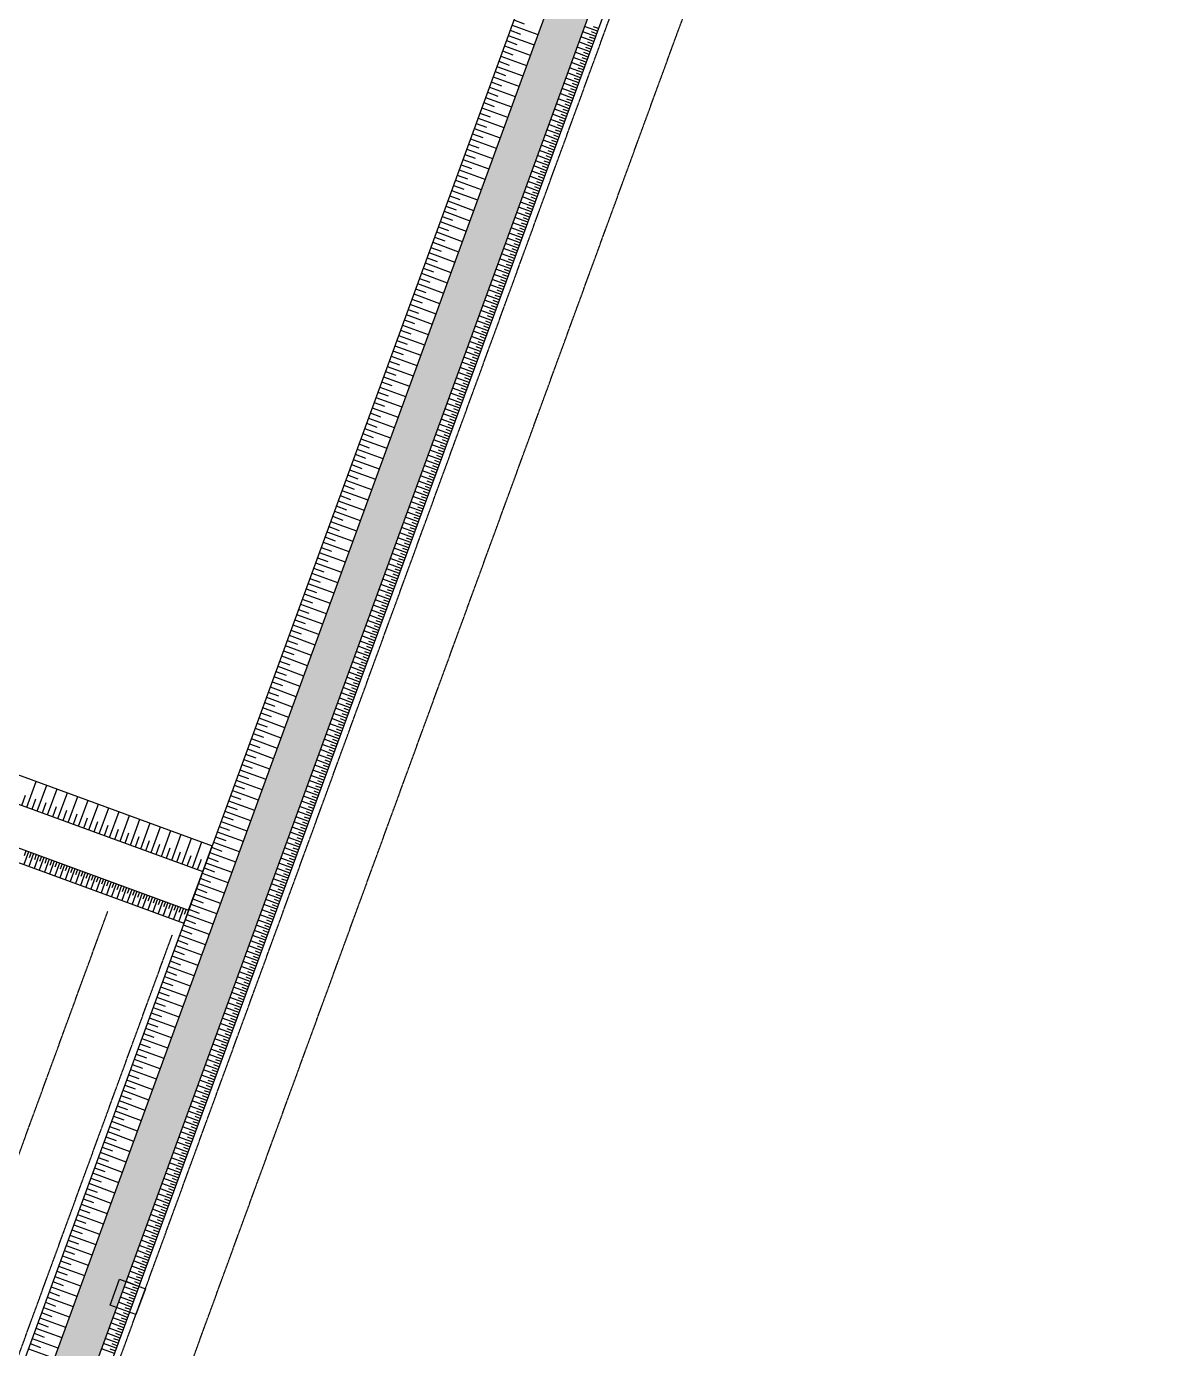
# Model space of a CAD drawing. Extents: x -111898 to 889894, y -2 to 1194865.
# Drawn here: x 639106 to 647303, y 1000651 to 1010276 of the extents above; entities that cross this region are included whole.
import ezdxf

# ---------------------------------------------------------------- set-up
doc = ezdxf.new("R2010")
doc.units = 0
doc.header["$LTSCALE"] = 10
doc.header["$MEASUREMENT"] = 0
doc.linetypes.add('10平面$0$DASH', pattern=[0.35, 0.25, -0.1])
doc.layers.get('Defpoints').update_dxf_attribs({"color": 210})
for name, color, linetype in [('0-WALL', 252, 'Continuous'), ('10平面$0$99平面图例外参$0$A-HATCH-2', 251, 'Continuous'), ('10平面$0$A-LIN-V', 9, 'Continuous'), ('10平面$0$A-加建区域', 252, 'Continuous'), ('10平面$0$AS-WALL', 40, 'Continuous'), ('10平面$0$PUB_HATCH', 8, 'Continuous'), ('WALL', 252, 'Continuous')]:
    doc.layers.add(name, color=color, linetype=linetype)

# ---------------------------------------------------------------- blocks, each defined once
blk = doc.blocks.new('10平面$0$99平面图例外参$0$$LinePat$填挖边坡')
at = {"color": 0}
for p, q in [((0, 0), (0, -1500)), ((300, 0), (300, -600))]:
    blk.add_line(p, q, dxfattribs=at)
at = {"layer": 'Defpoints', "color": 0}
blk.add_point((600, 0), dxfattribs=at)

msp = doc.modelspace()

# ---------------------------------------------------------------- hatches: boundary and pattern name
at = {"layer": '0-WALL'}
h = msp.add_hatch(dxfattribs=at)
h.set_pattern_fill('草坪或沼泽', color=8, scale=400, angle=-0.200257)
h.set_pattern_definition([(359.79974, (-824318.4, 704905.5), (1605.5824, 1594.398), [240, -48, 64, -48, 240, -960]), (359.79974, (-824398.3, 704953.8), (1605.5824, 1594.398), [160, -120, 240, -120, 160, -800]), (359.79974, (-823836, 705591.9), (1605.5824, 1594.398), [200, -80, 200, -1120]), (359.79974, (-824634.9, 705914.7), (1605.5824, 1594.398), [80, -160, 80, -1280]), (89.79974, (-824474.9, 705914.1), (-1594.398, 1605.5824), [144, -1456]), (89.79974, (-823998.3, 704952.4), (-1594.398, 1605.5824), [160, -1440]), (89.79974, (-823596, 705591), (-1594.398, 1605.5824), [160, -1440]), (44.79974, (-823790.3, 704935.7), (5.5922, 1599.9902), [160, -2102.7417]), (134.79974, (-824206.3, 704937.2), (-1599.9902, 5.5922), [160, -2102.7417]), (63.23469, (-823838.3, 704943.9), (5.5922, 1599.99023), [160, -3417.7088]), (75.7635, (-823918.27, 704952.15), (5.59221, 1599.99023), [160, -6436.969]), (75.7635, (-823516.03, 705590.75), (5.59221, 1599.99023), [128, -6468.969]), (75.7635, (-824442.9, 705914), (5.59221, 1599.99023), [112, -6484.969]), (103.835987, (-824078.27, 704952.7), (5.59221, 1599.99023), [160, -6436.969]), (103.835987, (-823676.03, 705591.3), (5.59221, 1599.99023), [128, -6468.969]), (103.835987, (-824506.9, 705914.2), (5.59221, 1599.99023), [112, -6484.969]), (116.364795, (-824158.3, 704945), (5.5922, 1599.99023), [160, -3417.7069])])
edge = h.paths.add_edge_path()
edge.add_line((741503.08, 933538.38), (741712.87, 934018.57))
edge.add_line((741712.87, 934018.57), (745060.96, 941812.89))
edge.add_line((745060.96, 941812.89), (766890.86, 1001849.76))
edge.add_line((766890.86, 1001849.76), (760346.98, 1016169.02))
edge.add_line((760346.98, 1016169.02), (737579.78, 1026362.54))
edge.add_line((737579.78, 1026362.54), (720756.11, 1037729.77))
edge.add_line((720756.11, 1037729.77), (653654.65, 1067773.01))
edge.add_line((653654.65, 1067773.01), (467795.25, 820503.81))
edge.add_line((467795.25, 820503.81), (468143.58, 820404.89))
edge.add_line((468143.58, 820404.89), (647181.92, 1058601.18))
edge.add_line((647181.92, 1058601.18), (648464.56, 1058132.56))
edge.add_line((648464.56, 1058132.56), (650350.23, 1063296.8))
edge.add_line((650350.23, 1063296.8), (720796.15, 1037558.69))
edge.add_line((720796.15, 1037558.69), (718909.6, 1032395.07))
edge.add_line((718909.6, 1032395.07), (725484.49, 1029992.9))
edge.add_line((725484.49, 1029992.9), (726513.26, 1032808.65))
edge.add_line((726513.26, 1032808.65), (729331.07, 1031779.14))
edge.add_line((729331.07, 1031779.14), (728302.36, 1028963.46))
edge.add_line((728302.36, 1028963.46), (747084.56, 1022101.19))
edge.add_line((747084.56, 1022101.19), (755217.14, 1018452.95))
edge.add_arc((743028.5, 1006160.87), 17310.64, -14.619994, 45.242091, ccw=False)
edge.add_line((759778.64, 1001791.54), (760685.99, 1001458.08))
edge.add_line((760685.99, 1001458.08), (765094.65, 999847.31))
edge.add_line((765094.65, 999847.31), (740941.69, 933744.02))
edge.add_line((740941.69, 933744.02), (741503.08, 933538.38))
h = msp.add_hatch(dxfattribs=at)
h.set_pattern_fill('草坪或沼泽', color=8, scale=400, angle=-0.200257)
h.set_pattern_definition([(359.79974, (-824318.4, 704905.5), (1605.5824, 1594.398), [240, -48, 64, -48, 240, -960]), (359.79974, (-824398.3, 704953.8), (1605.5824, 1594.398), [160, -120, 240, -120, 160, -800]), (359.79974, (-823836, 705591.9), (1605.5824, 1594.398), [200, -80, 200, -1120]), (359.79974, (-824634.9, 705914.7), (1605.5824, 1594.398), [80, -160, 80, -1280]), (89.79974, (-824474.9, 705914.1), (-1594.398, 1605.5824), [144, -1456]), (89.79974, (-823998.3, 704952.4), (-1594.398, 1605.5824), [160, -1440]), (89.79974, (-823596, 705591), (-1594.398, 1605.5824), [160, -1440]), (44.79974, (-823790.3, 704935.7), (5.5922, 1599.9902), [160, -2102.7417]), (134.79974, (-824206.3, 704937.2), (-1599.9902, 5.5922), [160, -2102.7417]), (63.23469, (-823838.3, 704943.9), (5.5922, 1599.99023), [160, -3417.7088]), (75.7635, (-823918.27, 704952.15), (5.59221, 1599.99023), [160, -6436.969]), (75.7635, (-823516.03, 705590.75), (5.59221, 1599.99023), [128, -6468.969]), (75.7635, (-824442.9, 705914), (5.59221, 1599.99023), [112, -6484.969]), (103.835987, (-824078.27, 704952.7), (5.59221, 1599.99023), [160, -6436.969]), (103.835987, (-823676.03, 705591.3), (5.59221, 1599.99023), [128, -6468.969]), (103.835987, (-824506.9, 705914.2), (5.59221, 1599.99023), [112, -6484.969]), (116.364795, (-824158.3, 704945), (5.5922, 1599.99023), [160, -3417.7069])])
edge = h.paths.add_edge_path()
edge.add_line((603199.85, 981886.33), (605589.45, 988426.73))
edge.add_line((605589.45, 988426.73), (652393.87, 1048233.38))
edge.add_line((652393.87, 1048233.38), (660764.58, 1045175.06))
edge.add_line((660764.58, 1045175.06), (660781.63, 1045221.72))
edge.add_arc((658997.01, 1045873.74), 1900, -20.070288, 69.930039)
edge.add_line((659649.03, 1047658.36), (658395.23, 1048116.44))
edge.add_arc((654982.82, 1038180.77), 10505.34, 71.044954, 143.375781)
edge.add_line((646551.59, 1044447.88), (600318.87, 982938.92))
edge.add_line((600318.87, 982938.92), (603199.85, 981886.33))
at = {"layer": '10平面$0$PUB_HATCH'}
h = msp.add_hatch(dxfattribs=at)
h.set_pattern_fill('石膏板', color=256, scale=30, angle=-20.070289, style=0)
h.set_pattern_definition([(24.929711, (581260.3, 187846.72), (-44.707476, 96.183378), [24, -82.06602]), (114.929711, (581417.13, 187789.42), (-96.183378, -44.707476), [24, -82.06602])])
h.paths.add_polyline_path([(646701.86, 1020817.85), (633491.08, 984659.62), (633772.86, 984556.67), (646983.64, 1020714.89)])

# ---------------------------------------------------------------- linework, layer by layer
at = {"layer": '10平面$0$A-LIN-V', "color": 8}
for p, q in [((646481.06, 1020796.31), (633371.86, 984916.11)), ((647027.46, 1020543.44), (633866.79, 984522.35))]:
    msp.add_line(p, q, dxfattribs=at)
at = {"layer": '10平面$0$A-加建区域'}
for p, q in [((623503.94, 1010506.56), (640458.38, 1004312.08)), ((623115.18, 1010009.8), (640252.47, 1003748.52)), ((640286.79, 1003842.44), (640389.74, 1004124.23))]:
    msp.add_line(p, q, dxfattribs=at)
at = {"layer": '10平面$0$AS-WALL', "color": 8}
for p, q in [((646701.86, 1020817.85), (633491.08, 984659.62)), ((646983.64, 1020714.89), (633772.86, 984556.67))]:
    msp.add_line(p, q, dxfattribs=at)
at = {"layer": 'Defpoints', "color": 8}
msp.add_lwpolyline([(639903.42, 1000899.07), (639715.57, 1000967.71), (639784.2, 1001155.56), (639972.06, 1001086.93)], close=True, dxfattribs=at)
at = {"layer": 'WALL', "color": 8, "linetype": '10平面$0$DASH'}
for p, q in [((625403.07, 961211.24), (656528.83, 1046403.24)), ((625872.71, 961039.65), (656998.47, 1046231.65)), ((624275.94, 961623.04), (639698.12, 1003833.94)), ((624745.58, 961451.46), (640167.76, 1003662.36))]:
    msp.add_line(p, q, dxfattribs=at)
at = {"layer": 'WALL', "color": 8}
for p, q in [((623176.85, 1010413.13), (640389.74, 1004124.23)), ((622982.47, 1010164.75), (640286.79, 1003842.44)), ((640389.74, 1004124.23), (640286.79, 1003842.44))]:
    msp.add_line(p, q, dxfattribs=at)

# ---------------------------------------------------------------- block references
at = {"layer": '10平面$0$99平面图例外参$0$A-HATCH-2', "color": 8}
for p, xscale, yscale, zscale, rotation in [((642613.3, 1010210.16), 0.1335784313857077, 0.1333333333333333, 0.1333333333333333, 69.9297114354072), ((642640.8, 1010285.44), 0.1335784313857077, 0.1333333333333333, 0.1333333333333333, 69.9297114354072), ((643263.34, 1010240.96), -0.06671885874010625, 0.06666666666666667, 0.06666666666666667, 249.9297114356553), ((642585.79, 1010134.88), 0.1335784313857077, 0.1333333333333333, 0.1333333333333333, 69.9297114354072), ((643222.13, 1010128.16), -0.06671885874010625, 0.06666666666666667, 0.06666666666666667, 249.9297114356553), ((643235.87, 1010165.76), -0.06671885874010625, 0.06666666666666667, 0.06666666666666667, 249.9297114356553), ((643249.61, 1010203.36), -0.06671885874010625, 0.06666666666666667, 0.06666666666666667, 249.9297114356553), ((642558.29, 1010059.6), 0.1335784313857077, 0.1333333333333333, 0.1333333333333333, 69.9297114354072), ((643194.66, 1010052.96), -0.06671885874010625, 0.06666666666666667, 0.06666666666666667, 249.9297114356553), ((643208.39, 1010090.56), -0.06671885874010625, 0.06666666666666667, 0.06666666666666667, 249.9297114356553), ((642530.79, 1009984.32), 0.1335784313857077, 0.1333333333333333, 0.1333333333333333, 69.9297114354072), ((643153.44, 1009940.16), -0.06671885874010625, 0.06666666666666667, 0.06666666666666667, 249.9297114356553), ((643167.18, 1009977.76), -0.06671885874010625, 0.06666666666666667, 0.06666666666666667, 249.9297114356553), ((643180.92, 1010015.36), -0.06671885874010625, 0.06666666666666667, 0.06666666666666667, 249.9297114356553), ((642475.78, 1009833.76), 0.1335784313857077, 0.1333333333333333, 0.1333333333333333, 69.9297114354072), ((642503.28, 1009909.04), 0.1335784313857077, 0.1333333333333333, 0.1333333333333333, 69.9297114354072), ((643112.23, 1009827.36), -0.06671885874010625, 0.06666666666666667, 0.06666666666666667, 249.9297114356553), ((643125.97, 1009864.96), -0.06671885874010625, 0.06666666666666667, 0.06666666666666667, 249.9297114356553), ((643139.71, 1009902.56), -0.06671885874010625, 0.06666666666666667, 0.06666666666666667, 249.9297114356553), ((642448.27, 1009758.48), 0.1335784313857077, 0.1333333333333333, 0.1333333333333333, 69.9297114354072), ((643084.75, 1009752.16), -0.06671885874010625, 0.06666666666666667, 0.06666666666666667, 249.9297114356553), ((643098.49, 1009789.76), -0.06671885874010625, 0.06666666666666667, 0.06666666666666667, 249.9297114356553), ((642420.77, 1009683.2), 0.1335784313857077, 0.1333333333333333, 0.1333333333333333, 69.9297114354072), ((643043.54, 1009639.35), -0.06671885874010625, 0.06666666666666667, 0.06666666666666667, 249.9297114356553), ((643057.28, 1009676.95), -0.06671885874010625, 0.06666666666666667, 0.06666666666666667, 249.9297114356553), ((643071.02, 1009714.56), -0.06671885874010625, 0.06666666666666667, 0.06666666666666667, 249.9297114356553), ((642365.76, 1009532.64), 0.1335784313857077, 0.1333333333333333, 0.1333333333333333, 69.9297114354072), ((642393.26, 1009607.92), 0.1335784313857077, 0.1333333333333333, 0.1333333333333333, 69.9297114354072), ((643016.07, 1009564.15), -0.06671885874010625, 0.06666666666666667, 0.06666666666666667, 249.9297114356553), ((643029.8, 1009601.75), -0.06671885874010625, 0.06666666666666667, 0.06666666666666667, 249.9297114356553), ((642338.26, 1009457.36), 0.1335784313857077, 0.1333333333333333, 0.1333333333333333, 69.9297114354072), ((642974.85, 1009451.35), -0.06671885874010625, 0.06666666666666667, 0.06666666666666667, 249.9297114356553), ((642988.59, 1009488.95), -0.06671885874010625, 0.06666666666666667, 0.06666666666666667, 249.9297114356553), ((643002.33, 1009526.55), -0.06671885874010625, 0.06666666666666667, 0.06666666666666667, 249.9297114356553), ((642310.75, 1009382.08), 0.1335784313857077, 0.1333333333333333, 0.1333333333333333, 69.9297114354072), ((642947.38, 1009376.15), -0.06671885874010625, 0.06666666666666667, 0.06666666666666667, 249.9297114356553), ((642961.12, 1009413.75), -0.06671885874010625, 0.06666666666666667, 0.06666666666666667, 249.9297114356553), ((642283.25, 1009306.8), 0.1335784313857077, 0.1333333333333333, 0.1333333333333333, 69.9297114354072), ((642906.16, 1009263.35), -0.06671885874010625, 0.06666666666666667, 0.06666666666666667, 249.9297114356553), ((642919.9, 1009300.95), -0.06671885874010625, 0.06666666666666667, 0.06666666666666667, 249.9297114356553), ((642933.64, 1009338.55), -0.06671885874010625, 0.06666666666666667, 0.06666666666666667, 249.9297114356553), ((642228.24, 1009156.24), 0.1335784313857077, 0.1333333333333333, 0.1333333333333333, 69.9297114354072), ((642255.74, 1009231.52), 0.1335784313857077, 0.1333333333333333, 0.1333333333333333, 69.9297114354072), ((642878.69, 1009188.15), -0.06671885874010625, 0.06666666666666667, 0.06666666666666667, 249.9297114356553), ((642892.43, 1009225.75), -0.06671885874010625, 0.06666666666666667, 0.06666666666666667, 249.9297114356553), ((642200.73, 1009080.96), 0.1335784313857077, 0.1333333333333333, 0.1333333333333333, 69.9297114354072), ((642837.48, 1009075.35), -0.06671885874010625, 0.06666666666666667, 0.06666666666666667, 249.9297114356553), ((642851.21, 1009112.95), -0.06671885874010625, 0.06666666666666667, 0.06666666666666667, 249.9297114356553), ((642864.95, 1009150.55), -0.06671885874010625, 0.06666666666666667, 0.06666666666666667, 249.9297114356553), ((642173.23, 1009005.68), 0.1335784313857077, 0.1333333333333333, 0.1333333333333333, 69.9297114354072), ((642796.26, 1008962.55), -0.06671885874010625, 0.06666666666666667, 0.06666666666666667, 249.9297114356553), ((642810, 1009000.15), -0.06671885874010625, 0.06666666666666667, 0.06666666666666667, 249.9297114356553), ((642823.74, 1009037.75), -0.06671885874010625, 0.06666666666666667, 0.06666666666666667, 249.9297114356553), ((642145.73, 1008930.4), 0.1335784313857077, 0.1333333333333333, 0.1333333333333333, 69.9297114354072), ((642768.79, 1008887.35), -0.06671885874010625, 0.06666666666666667, 0.06666666666666667, 249.9297114356553), ((642782.53, 1008924.95), -0.06671885874010625, 0.06666666666666667, 0.06666666666666667, 249.9297114356553), ((642090.72, 1008779.84), 0.1335784313857077, 0.1333333333333333, 0.1333333333333333, 69.9297114354072), ((642118.22, 1008855.12), 0.1335784313857077, 0.1333333333333333, 0.1333333333333333, 69.9297114354072), ((642727.58, 1008774.55), -0.06671885874010625, 0.06666666666666667, 0.06666666666666667, 249.9297114356553), ((642741.31, 1008812.15), -0.06671885874010625, 0.06666666666666667, 0.06666666666666667, 249.9297114356553), ((642755.05, 1008849.75), -0.06671885874010625, 0.06666666666666667, 0.06666666666666667, 249.9297114356553), ((642063.21, 1008704.56), 0.1335784313857077, 0.1333333333333333, 0.1333333333333333, 69.9297114354072), ((642700.1, 1008699.35), -0.06671885874010625, 0.06666666666666667, 0.06666666666666667, 249.9297114356553), ((642713.84, 1008736.95), -0.06671885874010625, 0.06666666666666667, 0.06666666666666667, 249.9297114356553), ((642035.71, 1008629.28), 0.1335784313857077, 0.1333333333333333, 0.1333333333333333, 69.9297114354072), ((642658.89, 1008586.55), -0.06671885874010625, 0.06666666666666667, 0.06666666666666667, 249.9297114356553), ((642672.62, 1008624.15), -0.06671885874010625, 0.06666666666666667, 0.06666666666666667, 249.9297114356553), ((642686.36, 1008661.75), -0.06671885874010625, 0.06666666666666667, 0.06666666666666667, 249.9297114356553), ((641980.7, 1008478.72), 0.1335784313857077, 0.1333333333333333, 0.1333333333333333, 69.9297114354072), ((642008.2, 1008554), 0.1335784313857077, 0.1333333333333333, 0.1333333333333333, 69.9297114354072), ((642631.41, 1008511.35), -0.06671885874010625, 0.06666666666666667, 0.06666666666666667, 249.9297114356553), ((642645.15, 1008548.95), -0.06671885874010625, 0.06666666666666667, 0.06666666666666667, 249.9297114356553), ((641953.2, 1008403.44), 0.1335784313857077, 0.1333333333333333, 0.1333333333333333, 69.9297114354072), ((642590.2, 1008398.54), -0.06671885874010625, 0.06666666666666667, 0.06666666666666667, 249.9297114356553), ((642603.94, 1008436.14), -0.06671885874010625, 0.06666666666666667, 0.06666666666666667, 249.9297114356553), ((642617.67, 1008473.74), -0.06671885874010625, 0.06666666666666667, 0.06666666666666667, 249.9297114356553), ((641925.69, 1008328.16), 0.1335784313857077, 0.1333333333333333, 0.1333333333333333, 69.9297114354072), ((642548.99, 1008285.74), -0.06671885874010625, 0.06666666666666667, 0.06666666666666667, 249.9297114356553), ((642562.72, 1008323.34), -0.06671885874010625, 0.06666666666666667, 0.06666666666666667, 249.9297114356553), ((642576.46, 1008360.94), -0.06671885874010625, 0.06666666666666667, 0.06666666666666667, 249.9297114356553), ((641898.19, 1008252.88), 0.1335784313857077, 0.1333333333333333, 0.1333333333333333, 69.9297114354072), ((642521.51, 1008210.54), -0.06671885874010625, 0.06666666666666667, 0.06666666666666667, 249.9297114356553), ((642535.25, 1008248.14), -0.06671885874010625, 0.06666666666666667, 0.06666666666666667, 249.9297114356553), ((641843.18, 1008102.32), 0.1335784313857077, 0.1333333333333333, 0.1333333333333333, 69.9297114354072), ((641870.68, 1008177.6), 0.1335784313857077, 0.1333333333333333, 0.1333333333333333, 69.9297114354072), ((642480.3, 1008097.74), -0.06671885874010625, 0.06666666666666667, 0.06666666666666667, 249.9297114356553), ((642494.04, 1008135.34), -0.06671885874010625, 0.06666666666666667, 0.06666666666666667, 249.9297114356553), ((642507.77, 1008172.94), -0.06671885874010625, 0.06666666666666667, 0.06666666666666667, 249.9297114356553), ((641815.67, 1008027.04), 0.1335784313857077, 0.1333333333333333, 0.1333333333333333, 69.9297114354072), ((642452.82, 1008022.54), -0.06671885874010625, 0.06666666666666667, 0.06666666666666667, 249.9297114356553), ((642466.56, 1008060.14), -0.06671885874010625, 0.06666666666666667, 0.06666666666666667, 249.9297114356553), ((641788.17, 1007951.76), 0.1335784313857077, 0.1333333333333333, 0.1333333333333333, 69.9297114354072), ((642411.61, 1007909.74), -0.06671885874010625, 0.06666666666666667, 0.06666666666666667, 249.9297114356553), ((642425.35, 1007947.34), -0.06671885874010625, 0.06666666666666667, 0.06666666666666667, 249.9297114356553), ((642439.08, 1007984.94), -0.06671885874010625, 0.06666666666666667, 0.06666666666666667, 249.9297114356553), ((641733.16, 1007801.2), 0.1335784313857077, 0.1333333333333333, 0.1333333333333333, 69.9297114354072), ((641760.67, 1007876.48), 0.1335784313857077, 0.1333333333333333, 0.1333333333333333, 69.9297114354072), ((642384.13, 1007834.54), -0.06671885874010625, 0.06666666666666667, 0.06666666666666667, 249.9297114356553), ((642397.87, 1007872.14), -0.06671885874010625, 0.06666666666666667, 0.06666666666666667, 249.9297114356553), ((641705.66, 1007725.92), 0.1335784313857077, 0.1333333333333333, 0.1333333333333333, 69.9297114354072), ((642342.92, 1007721.74), -0.06671885874010625, 0.06666666666666667, 0.06666666666666667, 249.9297114356553), ((642356.66, 1007759.34), -0.06671885874010625, 0.06666666666666667, 0.06666666666666667, 249.9297114356553), ((642370.4, 1007796.94), -0.06671885874010625, 0.06666666666666667, 0.06666666666666667, 249.9297114356553), ((641678.15, 1007650.64), 0.1335784313857077, 0.1333333333333333, 0.1333333333333333, 69.9297114354072), ((642315.45, 1007646.54), -0.06671885874010625, 0.06666666666666667, 0.06666666666666667, 249.9297114356553), ((642329.18, 1007684.14), -0.06671885874010625, 0.06666666666666667, 0.06666666666666667, 249.9297114356553), ((641650.65, 1007575.36), 0.1335784313857077, 0.1333333333333333, 0.1333333333333333, 69.9297114354072), ((642274.23, 1007533.74), -0.06671885874010625, 0.06666666666666667, 0.06666666666666667, 249.9297114356553), ((642287.97, 1007571.34), -0.06671885874010625, 0.06666666666666667, 0.06666666666666667, 249.9297114356553), ((642301.71, 1007608.94), -0.06671885874010625, 0.06666666666666667, 0.06666666666666667, 249.9297114356553), ((641595.64, 1007424.8), 0.1335784313857077, 0.1333333333333333, 0.1333333333333333, 69.9297114354072), ((641623.14, 1007500.08), 0.1335784313857077, 0.1333333333333333, 0.1333333333333333, 69.9297114354072), ((642233.02, 1007420.94), -0.06671885874010625, 0.06666666666666667, 0.06666666666666667, 249.9297114356553), ((642246.76, 1007458.54), -0.06671885874010625, 0.06666666666666667, 0.06666666666666667, 249.9297114356553), ((642260.5, 1007496.14), -0.06671885874010625, 0.06666666666666667, 0.06666666666666667, 249.9297114356553), ((641568.14, 1007349.52), 0.1335784313857077, 0.1333333333333333, 0.1333333333333333, 69.9297114354072), ((642205.54, 1007345.74), -0.06671885874010625, 0.06666666666666667, 0.06666666666666667, 249.9297114356553), ((642219.28, 1007383.34), -0.06671885874010625, 0.06666666666666667, 0.06666666666666667, 249.9297114356553), ((641540.63, 1007274.24), 0.1335784313857077, 0.1333333333333333, 0.1333333333333333, 69.9297114354072), ((642164.33, 1007232.93), -0.06671885874010625, 0.06666666666666667, 0.06666666666666667, 249.9297114356553), ((642178.07, 1007270.54), -0.06671885874010625, 0.06666666666666667, 0.06666666666666667, 249.9297114356553), ((642191.81, 1007308.14), -0.06671885874010625, 0.06666666666666667, 0.06666666666666667, 249.9297114356553), ((641513.13, 1007198.96), 0.1335784313857077, 0.1333333333333333, 0.1333333333333333, 69.9297114354072), ((642136.86, 1007157.73), -0.06671885874010625, 0.06666666666666667, 0.06666666666666667, 249.9297114356553), ((642150.59, 1007195.33), -0.06671885874010625, 0.06666666666666667, 0.06666666666666667, 249.9297114356553), ((641458.12, 1007048.4), 0.1335784313857077, 0.1333333333333333, 0.1333333333333333, 69.9297114354072), ((641485.62, 1007123.68), 0.1335784313857077, 0.1333333333333333, 0.1333333333333333, 69.9297114354072), ((642095.64, 1007044.93), -0.06671885874010625, 0.06666666666666667, 0.06666666666666667, 249.9297114356553), ((642109.38, 1007082.53), -0.06671885874010625, 0.06666666666666667, 0.06666666666666667, 249.9297114356553), ((642123.12, 1007120.13), -0.06671885874010625, 0.06666666666666667, 0.06666666666666667, 249.9297114356553), ((641430.61, 1006973.12), 0.1335784313857077, 0.1333333333333333, 0.1333333333333333, 69.9297114354072), ((642068.17, 1006969.73), -0.06671885874010625, 0.06666666666666667, 0.06666666666666667, 249.9297114356553), ((642081.91, 1007007.33), -0.06671885874010625, 0.06666666666666667, 0.06666666666666667, 249.9297114356553), ((641403.11, 1006897.84), 0.1335784313857077, 0.1333333333333333, 0.1333333333333333, 69.9297114354072), ((642026.96, 1006856.93), -0.06671885874010625, 0.06666666666666667, 0.06666666666666667, 249.9297114356553), ((642040.69, 1006894.53), -0.06671885874010625, 0.06666666666666667, 0.06666666666666667, 249.9297114356553), ((642054.43, 1006932.13), -0.06671885874010625, 0.06666666666666667, 0.06666666666666667, 249.9297114356553), ((641348.1, 1006747.28), 0.1335784313857077, 0.1333333333333333, 0.1333333333333333, 69.9297114354072), ((641375.61, 1006822.56), 0.1335784313857077, 0.1333333333333333, 0.1333333333333333, 69.9297114354072), ((641999.48, 1006781.73), -0.06671885874010625, 0.06666666666666667, 0.06666666666666667, 249.9297114356553), ((642013.22, 1006819.33), -0.06671885874010625, 0.06666666666666667, 0.06666666666666667, 249.9297114356553), ((641320.6, 1006672), 0.1335784313857077, 0.1333333333333333, 0.1333333333333333, 69.9297114354072), ((641958.27, 1006668.93), -0.06671885874010625, 0.06666666666666667, 0.06666666666666667, 249.9297114356553), ((641972, 1006706.53), -0.06671885874010625, 0.06666666666666667, 0.06666666666666667, 249.9297114356553), ((641985.74, 1006744.13), -0.06671885874010625, 0.06666666666666667, 0.06666666666666667, 249.9297114356553), ((641293.09, 1006596.72), 0.1335784313857077, 0.1333333333333333, 0.1333333333333333, 69.9297114354072), ((641917.05, 1006556.13), -0.06671885874010625, 0.06666666666666667, 0.06666666666666667, 249.9297114356553), ((641930.79, 1006593.73), -0.06671885874010625, 0.06666666666666667, 0.06666666666666667, 249.9297114356553), ((641944.53, 1006631.33), -0.06671885874010625, 0.06666666666666667, 0.06666666666666667, 249.9297114356553), ((641265.59, 1006521.44), 0.1335784313857077, 0.1333333333333333, 0.1333333333333333, 69.9297114354072), ((641889.58, 1006480.93), -0.06671885874010625, 0.06666666666666667, 0.06666666666666667, 249.9297114356553), ((641903.32, 1006518.53), -0.06671885874010625, 0.06666666666666667, 0.06666666666666667, 249.9297114356553), ((641210.58, 1006370.88), 0.1335784313857077, 0.1333333333333333, 0.1333333333333333, 69.9297114354072), ((641238.08, 1006446.16), 0.1335784313857077, 0.1333333333333333, 0.1333333333333333, 69.9297114354072), ((641848.37, 1006368.13), -0.06671885874010625, 0.06666666666666667, 0.06666666666666667, 249.9297114356553), ((641862.1, 1006405.73), -0.06671885874010625, 0.06666666666666667, 0.06666666666666667, 249.9297114356553), ((641875.84, 1006443.33), -0.06671885874010625, 0.06666666666666667, 0.06666666666666667, 249.9297114356553), ((641183.08, 1006295.6), 0.1335784313857077, 0.1333333333333333, 0.1333333333333333, 69.9297114354072), ((641820.89, 1006292.93), -0.06671885874010625, 0.06666666666666667, 0.06666666666666667, 249.9297114356553), ((641834.63, 1006330.53), -0.06671885874010625, 0.06666666666666667, 0.06666666666666667, 249.9297114356553), ((641155.57, 1006220.32), 0.1335784313857077, 0.1333333333333333, 0.1333333333333333, 69.9297114354072), ((641779.68, 1006180.13), -0.06671885874010625, 0.06666666666666667, 0.06666666666666667, 249.9297114356553), ((641793.42, 1006217.73), -0.06671885874010625, 0.06666666666666667, 0.06666666666666667, 249.9297114356553), ((641807.15, 1006255.33), -0.06671885874010625, 0.06666666666666667, 0.06666666666666667, 249.9297114356553), ((641100.56, 1006069.76), 0.1335784313857077, 0.1333333333333333, 0.1333333333333333, 69.9297114354072), ((641128.07, 1006145.04), 0.1335784313857077, 0.1333333333333333, 0.1333333333333333, 69.9297114354072), ((641752.2, 1006104.93), -0.06671885874010625, 0.06666666666666667, 0.06666666666666667, 249.9297114356553), ((641765.94, 1006142.53), -0.06671885874010625, 0.06666666666666667, 0.06666666666666667, 249.9297114356553), ((641073.06, 1005994.48), 0.1335784313857077, 0.1333333333333333, 0.1333333333333333, 69.9297114354072), ((641710.99, 1005992.12), -0.06671885874010625, 0.06666666666666667, 0.06666666666666667, 249.9297114356553), ((641724.73, 1006029.72), -0.06671885874010625, 0.06666666666666667, 0.06666666666666667, 249.9297114356553), ((641738.46, 1006067.33), -0.06671885874010625, 0.06666666666666667, 0.06666666666666667, 249.9297114356553), ((641045.55, 1005919.2), 0.1335784313857077, 0.1333333333333333, 0.1333333333333333, 69.9297114354072), ((641669.78, 1005879.32), -0.06671885874010625, 0.06666666666666667, 0.06666666666666667, 249.9297114356553), ((641683.51, 1005916.92), -0.06671885874010625, 0.06666666666666667, 0.06666666666666667, 249.9297114356553), ((641697.25, 1005954.52), -0.06671885874010625, 0.06666666666666667, 0.06666666666666667, 249.9297114356553), ((641018.05, 1005843.92), 0.1335784313857077, 0.1333333333333333, 0.1333333333333333, 69.9297114354072), ((641642.3, 1005804.12), -0.06671885874010625, 0.06666666666666667, 0.06666666666666667, 249.9297114356553), ((641656.04, 1005841.72), -0.06671885874010625, 0.06666666666666667, 0.06666666666666667, 249.9297114356553), ((640963.04, 1005693.36), 0.1335784313857077, 0.1333333333333333, 0.1333333333333333, 69.9297114354072), ((640990.55, 1005768.64), 0.1335784313857077, 0.1333333333333333, 0.1333333333333333, 69.9297114354072), ((641601.09, 1005691.32), -0.06671885874010625, 0.06666666666666667, 0.06666666666666667, 249.9297114356553), ((641614.83, 1005728.92), -0.06671885874010625, 0.06666666666666667, 0.06666666666666667, 249.9297114356553), ((641628.56, 1005766.52), -0.06671885874010625, 0.06666666666666667, 0.06666666666666667, 249.9297114356553), ((640935.54, 1005618.08), 0.1335784313857077, 0.1333333333333333, 0.1333333333333333, 69.9297114354072), ((641573.61, 1005616.12), -0.06671885874010625, 0.06666666666666667, 0.06666666666666667, 249.9297114356553), ((641587.35, 1005653.72), -0.06671885874010625, 0.06666666666666667, 0.06666666666666667, 249.9297114356553), ((640908.03, 1005542.8), 0.1335784313857077, 0.1333333333333333, 0.1333333333333333, 69.9297114354072), ((641532.4, 1005503.32), -0.06671885874010625, 0.06666666666666667, 0.06666666666666667, 249.9297114356553), ((641546.14, 1005540.92), -0.06671885874010625, 0.06666666666666667, 0.06666666666666667, 249.9297114356553), ((641559.87, 1005578.52), -0.06671885874010625, 0.06666666666666667, 0.06666666666666667, 249.9297114356553), ((640880.53, 1005467.52), 0.1335784313857077, 0.1333333333333333, 0.1333333333333333, 69.9297114354072), ((641504.92, 1005428.12), -0.06671885874010625, 0.06666666666666667, 0.06666666666666667, 249.9297114356553), ((641518.66, 1005465.72), -0.06671885874010625, 0.06666666666666667, 0.06666666666666667, 249.9297114356553), ((640825.52, 1005316.96), 0.1335784313857077, 0.1333333333333333, 0.1333333333333333, 69.9297114354072), ((640853.02, 1005392.24), 0.1335784313857077, 0.1333333333333333, 0.1333333333333333, 69.9297114354072), ((641463.71, 1005315.32), -0.06671885874010625, 0.06666666666666667, 0.06666666666666667, 249.9297114356553), ((641477.45, 1005352.92), -0.06671885874010625, 0.06666666666666667, 0.06666666666666667, 249.9297114356553), ((641491.19, 1005390.52), -0.06671885874010625, 0.06666666666666667, 0.06666666666666667, 249.9297114356553), ((640798.02, 1005241.68), 0.1335784313857077, 0.1333333333333333, 0.1333333333333333, 69.9297114354072), ((641436.24, 1005240.12), -0.06671885874010625, 0.06666666666666667, 0.06666666666666667, 249.9297114356553), ((641449.97, 1005277.72), -0.06671885874010625, 0.06666666666666667, 0.06666666666666667, 249.9297114356553), ((640770.51, 1005166.4), 0.1335784313857077, 0.1333333333333333, 0.1333333333333333, 69.9297114354072), ((641395.02, 1005127.32), -0.06671885874010625, 0.06666666666666667, 0.06666666666666667, 249.9297114356553), ((641408.76, 1005164.92), -0.06671885874010625, 0.06666666666666667, 0.06666666666666667, 249.9297114356553), ((641422.5, 1005202.52), -0.06671885874010625, 0.06666666666666667, 0.06666666666666667, 249.9297114356553), ((640715.5, 1005015.84), 0.1335784313857077, 0.1333333333333333, 0.1333333333333333, 69.9297114354072), ((640743.01, 1005091.12), 0.1335784313857077, 0.1333333333333333, 0.1333333333333333, 69.9297114354072), ((641353.81, 1005014.52), -0.06671885874010625, 0.06666666666666667, 0.06666666666666667, 249.9297114356553), ((641367.55, 1005052.12), -0.06671885874010625, 0.06666666666666667, 0.06666666666666667, 249.9297114356553), ((641381.29, 1005089.72), -0.06671885874010625, 0.06666666666666667, 0.06666666666666667, 249.9297114356553), ((640688, 1004940.56), 0.1335784313857077, 0.1333333333333333, 0.1333333333333333, 69.9297114354072), ((641326.33, 1004939.32), -0.06671885874010625, 0.06666666666666667, 0.06666666666666667, 249.9297114356553), ((641340.07, 1004976.92), -0.06671885874010625, 0.06666666666666667, 0.06666666666666667, 249.9297114356553), ((640660.49, 1004865.28), 0.1335784313857077, 0.1333333333333333, 0.1333333333333333, 69.9297114354072), ((641285.12, 1004826.52), -0.06671885874010625, 0.06666666666666667, 0.06666666666666667, 249.9297114356553), ((641298.86, 1004864.12), -0.06671885874010625, 0.06666666666666667, 0.06666666666666667, 249.9297114356553), ((641312.6, 1004901.72), -0.06671885874010625, 0.06666666666666667, 0.06666666666666667, 249.9297114356553), ((639109.82, 1004591.86), 0.1335951653828406, 0.1333333333333333, 0.1333333333333333, 159.9297114354072), ((640632.99, 1004790.01), 0.1335784313857077, 0.1333333333333333, 0.1333333333333333, 69.9297114354072), ((641257.65, 1004751.31), -0.06671885874010625, 0.06666666666666667, 0.06666666666666667, 249.9297114356553), ((641271.38, 1004788.91), -0.06671885874010625, 0.06666666666666667, 0.06666666666666667, 249.9297114356553), ((639185.11, 1004564.35), 0.1335951653828406, 0.1333333333333333, 0.1333333333333333, 159.9297114354072), ((639260.4, 1004536.84), 0.1335951653828406, 0.1333333333333333, 0.1333333333333333, 159.9297114354072), ((639335.69, 1004509.33), 0.1335951653828406, 0.1333333333333333, 0.1333333333333333, 159.9297114354072), ((640577.98, 1004639.45), 0.1335784313857077, 0.1333333333333333, 0.1333333333333333, 69.9297114354072), ((640605.49, 1004714.73), 0.1335784313857077, 0.1333333333333333, 0.1333333333333333, 69.9297114354072), ((641216.43, 1004638.51), -0.06671885874010625, 0.06666666666666667, 0.06666666666666667, 249.9297114356553), ((641230.17, 1004676.11), -0.06671885874010625, 0.06666666666666667, 0.06666666666666667, 249.9297114356553), ((641243.91, 1004713.71), -0.06671885874010625, 0.06666666666666667, 0.06666666666666667, 249.9297114356553), ((639410.98, 1004481.83), 0.1335951653828406, 0.1333333333333333, 0.1333333333333333, 159.9297114354072), ((639486.27, 1004454.32), 0.1335951653828406, 0.1333333333333333, 0.1333333333333333, 159.9297114354072), ((639561.56, 1004426.81), 0.1335951653828406, 0.1333333333333333, 0.1333333333333333, 159.9297114354072), ((639636.85, 1004399.3), 0.1335951653828406, 0.1333333333333333, 0.1333333333333333, 159.9297114354072), ((640550.48, 1004564.17), 0.1335784313857077, 0.1333333333333333, 0.1333333333333333, 69.9297114354072), ((641188.96, 1004563.31), -0.06671885874010625, 0.06666666666666667, 0.06666666666666667, 249.9297114356553), ((641202.7, 1004600.91), -0.06671885874010625, 0.06666666666666667, 0.06666666666666667, 249.9297114356553), ((639712.14, 1004371.8), 0.1335951653828406, 0.1333333333333333, 0.1333333333333333, 159.9297114354072), ((639787.43, 1004344.29), 0.1335951653828406, 0.1333333333333333, 0.1333333333333333, 159.9297114354072), ((639862.72, 1004316.78), 0.1335951653828406, 0.1333333333333333, 0.1333333333333333, 159.9297114354072), ((640522.97, 1004488.89), 0.1335784313857077, 0.1333333333333333, 0.1333333333333333, 69.9297114354072), ((641147.75, 1004450.51), -0.06671885874010625, 0.06666666666666667, 0.06666666666666667, 249.9297114356553), ((641161.48, 1004488.11), -0.06671885874010625, 0.06666666666666667, 0.06666666666666667, 249.9297114356553), ((641175.22, 1004525.71), -0.06671885874010625, 0.06666666666666667, 0.06666666666666667, 249.9297114356553), ((639938.01, 1004289.27), 0.1335951653828406, 0.1333333333333333, 0.1333333333333333, 159.9297114354072), ((640013.29, 1004261.77), 0.1335951653828406, 0.1333333333333333, 0.1333333333333333, 159.9297114354072), ((640088.58, 1004234.26), 0.1335951653828406, 0.1333333333333333, 0.1333333333333333, 159.9297114354072), ((640163.87, 1004206.75), 0.1335951653828406, 0.1333333333333333, 0.1333333333333333, 159.9297114354072), ((640467.96, 1004338.33), 0.1335784313857077, 0.1333333333333333, 0.1333333333333333, 69.9297114354072), ((640495.47, 1004413.61), 0.1335784313857077, 0.1333333333333333, 0.1333333333333333, 69.9297114354072), ((641120.27, 1004375.31), -0.06671885874010625, 0.06666666666666667, 0.06666666666666667, 249.9297114356553), ((641134.01, 1004412.91), -0.06671885874010625, 0.06666666666666667, 0.06666666666666667, 249.9297114356553), ((640239.16, 1004179.24), 0.1335951653828406, 0.1333333333333333, 0.1333333333333333, 159.9297114354072), ((640314.45, 1004151.73), 0.1335951653828406, 0.1333333333333333, 0.1333333333333333, 159.9297114354072), ((640389.74, 1004124.23), 0.1335951653828406, 0.1333333333333333, 0.1333333333333333, 159.9297114354072), ((640440.46, 1004263.05), 0.1335784313857077, 0.1333333333333333, 0.1333333333333333, 69.9297114354072), ((641079.06, 1004262.51), -0.06671885874010625, 0.06666666666666667, 0.06666666666666667, 249.9297114356553), ((641092.79, 1004300.11), -0.06671885874010625, 0.06666666666666667, 0.06666666666666667, 249.9297114356553), ((641106.53, 1004337.71), -0.06671885874010625, 0.06666666666666667, 0.06666666666666667, 249.9297114356553), ((639121.27, 1004268.28), -0.06671371092303546, 0.06666666666666667, 0.06666666666666667, 339.929711433779), ((639158.87, 1004254.54), -0.06671371092303546, 0.06666666666666667, 0.06666666666666667, 339.929711433779), ((639196.46, 1004240.81), -0.06671371092303546, 0.06666666666666667, 0.06666666666666667, 339.929711433779), ((639234.06, 1004227.07), -0.06671371092303546, 0.06666666666666667, 0.06666666666666667, 339.929711433779), ((639271.66, 1004213.33), -0.06671371092303546, 0.06666666666666667, 0.06666666666666667, 339.929711433779), ((640412.96, 1004187.77), 0.1335784313857077, 0.1333333333333333, 0.1333333333333333, 69.9297114354072), ((641037.84, 1004149.71), -0.06671885874010625, 0.06666666666666667, 0.06666666666666667, 249.9297114356553), ((641051.58, 1004187.31), -0.06671885874010625, 0.06666666666666667, 0.06666666666666667, 249.9297114356553), ((641065.32, 1004224.91), -0.06671885874010625, 0.06666666666666667, 0.06666666666666667, 249.9297114356553), ((639309.26, 1004199.6), -0.06671371092303546, 0.06666666666666667, 0.06666666666666667, 339.929711433779), ((639346.85, 1004185.86), -0.06671371092303546, 0.06666666666666667, 0.06666666666666667, 339.929711433779), ((639384.45, 1004172.12), -0.06671371092303546, 0.06666666666666667, 0.06666666666666667, 339.929711433779), ((639422.05, 1004158.39), -0.06671371092303546, 0.06666666666666667, 0.06666666666666667, 339.929711433779), ((639459.65, 1004144.65), -0.06671371092303546, 0.06666666666666667, 0.06666666666666667, 339.929711433779), ((639497.24, 1004130.91), -0.06671371092303546, 0.06666666666666667, 0.06666666666666667, 339.929711433779), ((639534.84, 1004117.18), -0.06671371092303546, 0.06666666666666667, 0.06666666666666667, 339.929711433779), ((640385.45, 1004112.49), 0.1335784313857077, 0.1333333333333333, 0.1333333333333333, 69.9297114354072), ((641010.37, 1004074.51), -0.06671885874010625, 0.06666666666666667, 0.06666666666666667, 249.9297114356553), ((641024.11, 1004112.11), -0.06671885874010625, 0.06666666666666667, 0.06666666666666667, 249.9297114356553), ((639572.44, 1004103.44), -0.06671371092303546, 0.06666666666666667, 0.06666666666666667, 339.929711433779), ((639610.04, 1004089.7), -0.06671371092303546, 0.06666666666666667, 0.06666666666666667, 339.929711433779), ((639647.63, 1004075.97), -0.06671371092303546, 0.06666666666666667, 0.06666666666666667, 339.929711433779), ((639685.23, 1004062.23), -0.06671371092303546, 0.06666666666666667, 0.06666666666666667, 339.929711433779), ((639722.83, 1004048.49), -0.06671371092303546, 0.06666666666666667, 0.06666666666666667, 339.929711433779), ((639760.43, 1004034.76), -0.06671371092303546, 0.06666666666666667, 0.06666666666666667, 339.929711433779), ((639798.02, 1004021.02), -0.06671371092303546, 0.06666666666666667, 0.06666666666666667, 339.929711433779), ((640330.44, 1003961.93), 0.1335784313857077, 0.1333333333333333, 0.1333333333333333, 69.9297114354072), ((640357.95, 1004037.21), 0.1335784313857077, 0.1333333333333333, 0.1333333333333333, 69.9297114354072), ((640969.16, 1003961.71), -0.06671885874010625, 0.06666666666666667, 0.06666666666666667, 249.9297114356553), ((640982.89, 1003999.31), -0.06671885874010625, 0.06666666666666667, 0.06666666666666667, 249.9297114356553), ((640996.63, 1004036.91), -0.06671885874010625, 0.06666666666666667, 0.06666666666666667, 249.9297114356553), ((639835.62, 1004007.28), -0.06671371092303546, 0.06666666666666667, 0.06666666666666667, 339.929711433779), ((639873.22, 1003993.55), -0.06671371092303546, 0.06666666666666667, 0.06666666666666667, 339.929711433779), ((639910.82, 1003979.81), -0.06671371092303546, 0.06666666666666667, 0.06666666666666667, 339.929711433779), ((639948.41, 1003966.07), -0.06671371092303546, 0.06666666666666667, 0.06666666666666667, 339.929711433779), ((639986.01, 1003952.34), -0.06671371092303546, 0.06666666666666667, 0.06666666666666667, 339.929711433779), ((640023.61, 1003938.6), -0.06671371092303546, 0.06666666666666667, 0.06666666666666667, 339.929711433779), ((640061.21, 1003924.86), -0.06671371092303546, 0.06666666666666667, 0.06666666666666667, 339.929711433779), ((640302.94, 1003886.65), 0.1335784313857077, 0.1333333333333333, 0.1333333333333333, 69.9297114354072), ((640941.68, 1003886.51), -0.06671885874010625, 0.06666666666666667, 0.06666666666666667, 249.9297114356553), ((640955.42, 1003924.11), -0.06671885874010625, 0.06666666666666667, 0.06666666666666667, 249.9297114356553), ((640098.8, 1003911.13), -0.06671371092303546, 0.06666666666666667, 0.06666666666666667, 339.929711433779), ((640136.4, 1003897.39), -0.06671371092303546, 0.06666666666666667, 0.06666666666666667, 339.929711433779), ((640174, 1003883.65), -0.06671371092303546, 0.06666666666666667, 0.06666666666666667, 339.929711433779), ((640211.59, 1003869.92), -0.06671371092303546, 0.06666666666666667, 0.06666666666666667, 339.929711433779), ((640249.19, 1003856.18), -0.06671371092303546, 0.06666666666666667, 0.06666666666666667, 339.929711433779), ((640286.79, 1003842.44), -0.06671371092303546, 0.06666666666666667, 0.06666666666666667, 339.929711433779), ((640275.43, 1003811.37), 0.1335784313857077, 0.1333333333333333, 0.1333333333333333, 69.9297114354072), ((640900.47, 1003773.71), -0.06671885874010625, 0.06666666666666667, 0.06666666666666667, 249.9297114356553), ((640914.21, 1003811.31), -0.06671885874010625, 0.06666666666666667, 0.06666666666666667, 249.9297114356553), ((640927.94, 1003848.91), -0.06671885874010625, 0.06666666666666667, 0.06666666666666667, 249.9297114356553), ((640247.93, 1003736.09), 0.1335784313857077, 0.1333333333333333, 0.1333333333333333, 69.9297114354072), ((640872.99, 1003698.51), -0.06671885874010625, 0.06666666666666667, 0.06666666666666667, 249.9297114356553), ((640886.73, 1003736.11), -0.06671885874010625, 0.06666666666666667, 0.06666666666666667, 249.9297114356553), ((640192.92, 1003585.53), 0.1335784313857077, 0.1333333333333333, 0.1333333333333333, 69.9297114354072), ((640220.43, 1003660.81), 0.1335784313857077, 0.1333333333333333, 0.1333333333333333, 69.9297114354072), ((640831.78, 1003585.7), -0.06671885874010625, 0.06666666666666667, 0.06666666666666667, 249.9297114356553), ((640845.52, 1003623.31), -0.06671885874010625, 0.06666666666666667, 0.06666666666666667, 249.9297114356553), ((640859.25, 1003660.91), -0.06671885874010625, 0.06666666666666667, 0.06666666666666667, 249.9297114356553), ((640165.42, 1003510.25), 0.1335784313857077, 0.1333333333333333, 0.1333333333333333, 69.9297114354072), ((640790.57, 1003472.9), -0.06671885874010625, 0.06666666666666667, 0.06666666666666667, 249.9297114356553), ((640804.3, 1003510.5), -0.06671885874010625, 0.06666666666666667, 0.06666666666666667, 249.9297114356553), ((640818.04, 1003548.1), -0.06671885874010625, 0.06666666666666667, 0.06666666666666667, 249.9297114356553), ((640137.91, 1003434.97), 0.1335784313857077, 0.1333333333333333, 0.1333333333333333, 69.9297114354072), ((640763.09, 1003397.7), -0.06671885874010625, 0.06666666666666667, 0.06666666666666667, 249.9297114356553), ((640776.83, 1003435.3), -0.06671885874010625, 0.06666666666666667, 0.06666666666666667, 249.9297114356553), ((640082.9, 1003284.41), 0.1335784313857077, 0.1333333333333333, 0.1333333333333333, 69.9297114354072), ((640110.41, 1003359.69), 0.1335784313857077, 0.1333333333333333, 0.1333333333333333, 69.9297114354072), ((640721.88, 1003284.9), -0.06671885874010625, 0.06666666666666667, 0.06666666666666667, 249.9297114356553), ((640735.62, 1003322.5), -0.06671885874010625, 0.06666666666666667, 0.06666666666666667, 249.9297114356553), ((640749.35, 1003360.1), -0.06671885874010625, 0.06666666666666667, 0.06666666666666667, 249.9297114356553), ((640055.4, 1003209.13), 0.1335784313857077, 0.1333333333333333, 0.1333333333333333, 69.9297114354072), ((640694.4, 1003209.7), -0.06671885874010625, 0.06666666666666667, 0.06666666666666667, 249.9297114356553), ((640708.14, 1003247.3), -0.06671885874010625, 0.06666666666666667, 0.06666666666666667, 249.9297114356553), ((640027.9, 1003133.85), 0.1335784313857077, 0.1333333333333333, 0.1333333333333333, 69.9297114354072), ((640653.19, 1003096.9), -0.06671885874010625, 0.06666666666666667, 0.06666666666666667, 249.9297114356553), ((640666.93, 1003134.5), -0.06671885874010625, 0.06666666666666667, 0.06666666666666667, 249.9297114356553), ((640680.67, 1003172.1), -0.06671885874010625, 0.06666666666666667, 0.06666666666666667, 249.9297114356553), ((640000.39, 1003058.57), 0.1335784313857077, 0.1333333333333333, 0.1333333333333333, 69.9297114354072), ((640625.71, 1003021.7), -0.06671885874010625, 0.06666666666666667, 0.06666666666666667, 249.9297114356553), ((640639.45, 1003059.3), -0.06671885874010625, 0.06666666666666667, 0.06666666666666667, 249.9297114356553), ((639945.38, 1002908.01), 0.1335784313857077, 0.1333333333333333, 0.1333333333333333, 69.9297114354072), ((639972.89, 1002983.29), 0.1335784313857077, 0.1333333333333333, 0.1333333333333333, 69.9297114354072), ((640584.5, 1002908.9), -0.06671885874010625, 0.06666666666666667, 0.06666666666666667, 249.9297114356553), ((640598.24, 1002946.5), -0.06671885874010625, 0.06666666666666667, 0.06666666666666667, 249.9297114356553), ((640611.98, 1002984.1), -0.06671885874010625, 0.06666666666666667, 0.06666666666666667, 249.9297114356553), ((639917.88, 1002832.73), 0.1335784313857077, 0.1333333333333333, 0.1333333333333333, 69.9297114354072), ((640557.03, 1002833.7), -0.06671885874010625, 0.06666666666666667, 0.06666666666666667, 249.9297114356553), ((640570.76, 1002871.3), -0.06671885874010625, 0.06666666666666667, 0.06666666666666667, 249.9297114356553), ((639890.37, 1002757.45), 0.1335784313857077, 0.1333333333333333, 0.1333333333333333, 69.9297114354072), ((640515.81, 1002720.9), -0.06671885874010625, 0.06666666666666667, 0.06666666666666667, 249.9297114356553), ((640529.55, 1002758.5), -0.06671885874010625, 0.06666666666666667, 0.06666666666666667, 249.9297114356553), ((640543.29, 1002796.1), -0.06671885874010625, 0.06666666666666667, 0.06666666666666667, 249.9297114356553), ((639835.37, 1002606.89), 0.1335784313857077, 0.1333333333333333, 0.1333333333333333, 69.9297114354072), ((639862.87, 1002682.17), 0.1335784313857077, 0.1333333333333333, 0.1333333333333333, 69.9297114354072), ((640474.6, 1002608.1), -0.06671885874010625, 0.06666666666666667, 0.06666666666666667, 249.9297114356553), ((640488.34, 1002645.7), -0.06671885874010625, 0.06666666666666667, 0.06666666666666667, 249.9297114356553), ((640502.08, 1002683.3), -0.06671885874010625, 0.06666666666666667, 0.06666666666666667, 249.9297114356553), ((639807.86, 1002531.61), 0.1335784313857077, 0.1333333333333333, 0.1333333333333333, 69.9297114354072), ((640447.12, 1002532.9), -0.06671885874010625, 0.06666666666666667, 0.06666666666666667, 249.9297114356553), ((640460.86, 1002570.5), -0.06671885874010625, 0.06666666666666667, 0.06666666666666667, 249.9297114356553), ((639780.36, 1002456.33), 0.1335784313857077, 0.1333333333333333, 0.1333333333333333, 69.9297114354072), ((640405.91, 1002420.1), -0.06671885874010625, 0.06666666666666667, 0.06666666666666667, 249.9297114356553), ((640419.65, 1002457.7), -0.06671885874010625, 0.06666666666666667, 0.06666666666666667, 249.9297114356553), ((640433.39, 1002495.3), -0.06671885874010625, 0.06666666666666667, 0.06666666666666667, 249.9297114356553), ((639752.85, 1002381.05), 0.1335784313857077, 0.1333333333333333, 0.1333333333333333, 69.9297114354072), ((640378.44, 1002344.89), -0.06671885874010625, 0.06666666666666667, 0.06666666666666667, 249.9297114356553), ((640392.17, 1002382.5), -0.06671885874010625, 0.06666666666666667, 0.06666666666666667, 249.9297114356553), ((639697.84, 1002230.49), 0.1335784313857077, 0.1333333333333333, 0.1333333333333333, 69.9297114354072), ((639725.35, 1002305.77), 0.1335784313857077, 0.1333333333333333, 0.1333333333333333, 69.9297114354072), ((640337.22, 1002232.09), -0.06671885874010625, 0.06666666666666667, 0.06666666666666667, 249.9297114356553), ((640350.96, 1002269.69), -0.06671885874010625, 0.06666666666666667, 0.06666666666666667, 249.9297114356553), ((640364.7, 1002307.29), -0.06671885874010625, 0.06666666666666667, 0.06666666666666667, 249.9297114356553), ((639670.34, 1002155.21), 0.1335784313857077, 0.1333333333333333, 0.1333333333333333, 69.9297114354072), ((640309.75, 1002156.89), -0.06671885874010625, 0.06666666666666667, 0.06666666666666667, 249.9297114356553), ((640323.49, 1002194.49), -0.06671885874010625, 0.06666666666666667, 0.06666666666666667, 249.9297114356553), ((639642.84, 1002079.93), 0.1335784313857077, 0.1333333333333333, 0.1333333333333333, 69.9297114354072), ((640268.54, 1002044.09), -0.06671885874010625, 0.06666666666666667, 0.06666666666666667, 249.9297114356553), ((640282.27, 1002081.69), -0.06671885874010625, 0.06666666666666667, 0.06666666666666667, 249.9297114356553), ((640296.01, 1002119.29), -0.06671885874010625, 0.06666666666666667, 0.06666666666666667, 249.9297114356553), ((639587.83, 1001929.37), 0.1335784313857077, 0.1333333333333333, 0.1333333333333333, 69.9297114354072), ((639615.33, 1002004.65), 0.1335784313857077, 0.1333333333333333, 0.1333333333333333, 69.9297114354072), ((640241.06, 1001968.89), -0.06671885874010625, 0.06666666666666667, 0.06666666666666667, 249.9297114356553), ((640254.8, 1002006.49), -0.06671885874010625, 0.06666666666666667, 0.06666666666666667, 249.9297114356553), ((639560.32, 1001854.09), 0.1335784313857077, 0.1333333333333333, 0.1333333333333333, 69.9297114354072), ((640199.85, 1001856.09), -0.06671885874010625, 0.06666666666666667, 0.06666666666666667, 249.9297114356553), ((640213.58, 1001893.69), -0.06671885874010625, 0.06666666666666667, 0.06666666666666667, 249.9297114356553), ((640227.32, 1001931.29), -0.06671885874010625, 0.06666666666666667, 0.06666666666666667, 249.9297114356553), ((639532.82, 1001778.81), 0.1335784313857077, 0.1333333333333333, 0.1333333333333333, 69.9297114354072), ((640158.63, 1001743.29), -0.06671885874010625, 0.06666666666666667, 0.06666666666666667, 249.9297114356553), ((640172.37, 1001780.89), -0.06671885874010625, 0.06666666666666667, 0.06666666666666667, 249.9297114356553), ((640186.11, 1001818.49), -0.06671885874010625, 0.06666666666666667, 0.06666666666666667, 249.9297114356553), ((639505.31, 1001703.53), 0.1335784313857077, 0.1333333333333333, 0.1333333333333333, 69.9297114354072), ((640131.16, 1001668.09), -0.06671885874010625, 0.06666666666666667, 0.06666666666666667, 249.9297114356553), ((640144.9, 1001705.69), -0.06671885874010625, 0.06666666666666667, 0.06666666666666667, 249.9297114356553), ((639450.31, 1001552.97), 0.1335784313857077, 0.1333333333333333, 0.1333333333333333, 69.9297114354072), ((639477.81, 1001628.25), 0.1335784313857077, 0.1333333333333333, 0.1333333333333333, 69.9297114354072), ((640089.95, 1001555.29), -0.06671885874010625, 0.06666666666666667, 0.06666666666666667, 249.9297114356553), ((640103.68, 1001592.89), -0.06671885874010625, 0.06666666666666667, 0.06666666666666667, 249.9297114356553), ((640117.42, 1001630.49), -0.06671885874010625, 0.06666666666666667, 0.06666666666666667, 249.9297114356553), ((639422.8, 1001477.69), 0.1335784313857077, 0.1333333333333333, 0.1333333333333333, 69.9297114354072), ((640062.47, 1001480.09), -0.06671885874010625, 0.06666666666666667, 0.06666666666666667, 249.9297114356553), ((640076.21, 1001517.69), -0.06671885874010625, 0.06666666666666667, 0.06666666666666667, 249.9297114356553), ((639395.3, 1001402.41), 0.1335784313857077, 0.1333333333333333, 0.1333333333333333, 69.9297114354072), ((640021.26, 1001367.29), -0.06671885874010625, 0.06666666666666667, 0.06666666666666667, 249.9297114356553), ((640035, 1001404.89), -0.06671885874010625, 0.06666666666666667, 0.06666666666666667, 249.9297114356553), ((640048.73, 1001442.49), -0.06671885874010625, 0.06666666666666667, 0.06666666666666667, 249.9297114356553), ((639367.79, 1001327.13), 0.1335784313857077, 0.1333333333333333, 0.1333333333333333, 69.9297114354072), ((639993.78, 1001292.09), -0.06671885874010625, 0.06666666666666667, 0.06666666666666667, 249.9297114356553), ((640007.52, 1001329.69), -0.06671885874010625, 0.06666666666666667, 0.06666666666666667, 249.9297114356553), ((639312.78, 1001176.57), 0.1335784313857077, 0.1333333333333333, 0.1333333333333333, 69.9297114354072), ((639340.29, 1001251.85), 0.1335784313857077, 0.1333333333333333, 0.1333333333333333, 69.9297114354072), ((639952.57, 1001179.29), -0.06671885874010625, 0.06666666666666667, 0.06666666666666667, 249.9297114356553), ((639966.31, 1001216.89), -0.06671885874010625, 0.06666666666666667, 0.06666666666666667, 249.9297114356553), ((639980.04, 1001254.49), -0.06671885874010625, 0.06666666666666667, 0.06666666666666667, 249.9297114356553), ((639285.28, 1001101.29), 0.1335784313857077, 0.1333333333333333, 0.1333333333333333, 69.9297114354072), ((639911.36, 1001066.48), -0.06671885874010625, 0.06666666666666667, 0.06666666666666667, 249.9297114356553), ((639925.09, 1001104.08), -0.06671885874010625, 0.06666666666666667, 0.06666666666666667, 249.9297114356553), ((639938.83, 1001141.69), -0.06671885874010625, 0.06666666666666667, 0.06666666666666667, 249.9297114356553), ((639257.78, 1001026.01), 0.1335784313857077, 0.1333333333333333, 0.1333333333333333, 69.9297114354072), ((639883.88, 1000991.28), -0.06671885874010625, 0.06666666666666667, 0.06666666666666667, 249.9297114356553), ((639897.62, 1001028.88), -0.06671885874010625, 0.06666666666666667, 0.06666666666666667, 249.9297114356553), ((639202.77, 1000875.45), 0.1335784313857077, 0.1333333333333333, 0.1333333333333333, 69.9297114354072), ((639230.27, 1000950.73), 0.1335784313857077, 0.1333333333333333, 0.1333333333333333, 69.9297114354072), ((639842.67, 1000878.48), -0.06671885874010625, 0.06666666666666667, 0.06666666666666667, 249.9297114356553), ((639856.41, 1000916.08), -0.06671885874010625, 0.06666666666666667, 0.06666666666666667, 249.9297114356553), ((639870.14, 1000953.68), -0.06671885874010625, 0.06666666666666667, 0.06666666666666667, 249.9297114356553), ((639175.26, 1000800.17), 0.1335784313857077, 0.1333333333333333, 0.1333333333333333, 69.9297114354072), ((639815.19, 1000803.28), -0.06671885874010625, 0.06666666666666667, 0.06666666666666667, 249.9297114356553), ((639828.93, 1000840.88), -0.06671885874010625, 0.06666666666666667, 0.06666666666666667, 249.9297114356553), ((639147.76, 1000724.89), 0.1335784313857077, 0.1333333333333333, 0.1333333333333333, 69.9297114354072), ((639773.98, 1000690.48), -0.06671885874010625, 0.06666666666666667, 0.06666666666666667, 249.9297114356553), ((639787.72, 1000728.08), -0.06671885874010625, 0.06666666666666667, 0.06666666666666667, 249.9297114356553), ((639801.46, 1000765.68), -0.06671885874010625, 0.06666666666666667, 0.06666666666666667, 249.9297114356553), ((639120.25, 1000649.61), 0.1335784313857077, 0.1333333333333333, 0.1333333333333333, 69.9297114354072), ((639746.5, 1000615.28), -0.06671885874010625, 0.06666666666666667, 0.06666666666666667, 249.9297114356553), ((639760.24, 1000652.88), -0.06671885874010625, 0.06666666666666667, 0.06666666666666667, 249.9297114356553)]:
    msp.add_blockref('10平面$0$99平面图例外参$0$$LinePat$填挖边坡', p, dxfattribs=dict(at, xscale=xscale, yscale=yscale, zscale=zscale, rotation=rotation))

doc.saveas('drawing.dxf')
